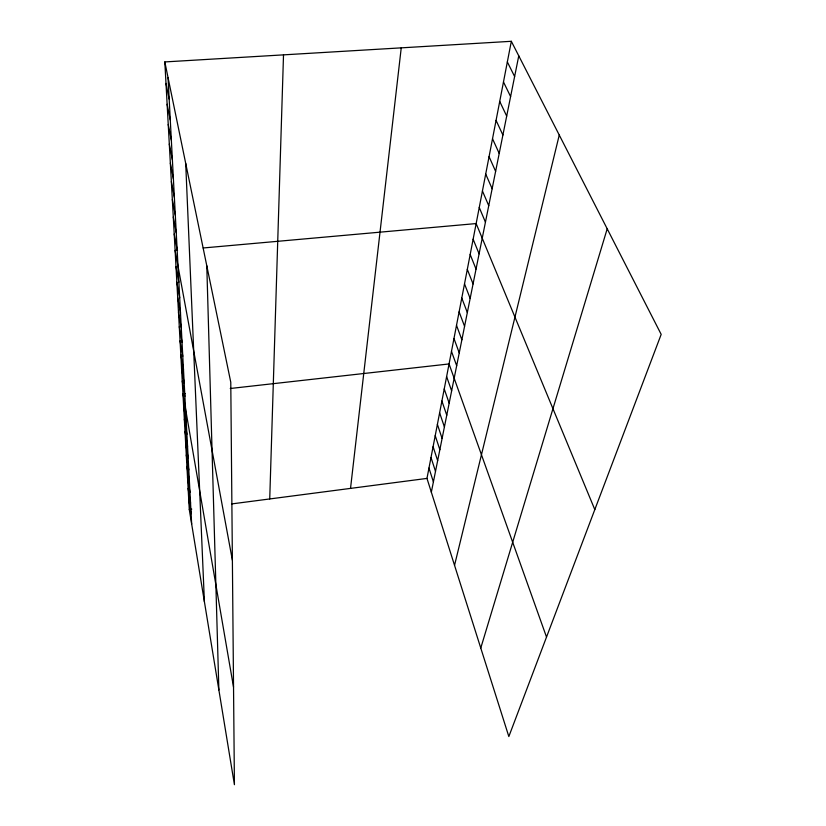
<?xml version="1.0" encoding="UTF-8"?>
<svg xmlns="http://www.w3.org/2000/svg" width="826" height="826" viewBox="0 0 826 826"><rect width="100%" height="100%" fill="white"/><g stroke="black" fill="none" stroke-linecap="round" stroke-linejoin="round"><path stroke-width="1.24" d="M269.73 498.956L283.514 54.867M350.523 488.393L401.24 47.856M511.325 41.3L661.182 334.385L508.837 736.544L426.97 478.409L511.325 41.3L164.818 61.929L189.268 509.466L234.419 784.7L230.774 382.252L164.818 61.929M431.337 492.182L518.769 55.848M454.537 565.335L559.264 135.051M480.773 648.049L607.203 228.802M189.268 509.466L191.766 509.136M231.6 503.932L426.97 478.409M185.385 393.537L182.949 393.806L233.531 687.108M230.248 388.499L449.055 363.946L546.523 637.073M177.559 250.268L175.112 250.484L232.385 560.204M203.196 247.976L476.148 223.567L594.813 509.601M507.34 61.94L514.619 76.529M503.478 81.981L510.602 96.601M499.72 101.443L506.689 116.094M496.065 120.369L502.9 135.03M492.513 138.758L499.214 153.44M489.064 156.651L495.621 171.333M485.709 174.059L492.141 188.741M482.436 191.002L488.744 205.674M479.256 207.502L485.44 222.163M473.133 239.23L479.09 253.85M470.18 254.491L476.034 269.09M467.31 269.369L473.061 283.938M464.511 283.876L470.159 298.423M461.775 298.041L467.33 312.548M459.111 311.856L464.573 326.332M456.51 325.341L461.879 339.785M453.97 338.515L459.246 352.909M451.481 351.38L456.675 365.732M446.618 376.604L451.636 390.863M444.233 388.963L449.168 403.171M441.9 401.033L446.763 415.199M439.618 412.835L444.409 426.949M437.398 424.378L442.106 438.441M435.219 435.663L439.855 449.664M433.092 446.701L437.656 460.65M431.007 457.501L435.509 471.388M428.962 468.063L433.402 481.899M165.985 83.426L169.185 99.141M167.131 104.262L170.28 119.997M168.236 124.468L171.354 140.224M169.299 144.075L172.397 159.841M170.342 163.104L173.398 178.881M171.354 181.586L174.379 197.362M172.335 199.551L175.329 215.307M173.284 217.001L176.248 232.746M174.214 233.975L177.146 249.7M175.99 266.561L178.87 282.224M176.847 282.193L179.696 297.825M177.683 297.422L180.491 313.023M178.488 312.259L181.276 327.819M179.283 326.724L182.04 342.232M180.047 340.818L182.783 356.274M180.801 354.56L183.506 369.965M181.534 367.962L184.219 383.326M182.247 381.044L184.9 396.346M183.651 406.64L186.253 421.838M184.332 419.174L186.913 434.3M185.003 431.399L187.554 446.463M185.654 443.335L188.183 458.347M186.284 455.002L188.793 469.942M186.913 466.391L189.391 481.269M187.523 477.531L189.98 492.337M188.111 488.414L190.548 503.148M188.7 499.059L191.116 513.72M168.039 77.603L191.663 524.066M185.705 163.372L204.404 601.762M206.789 265.755L218.869 689.947"/></g></svg>
